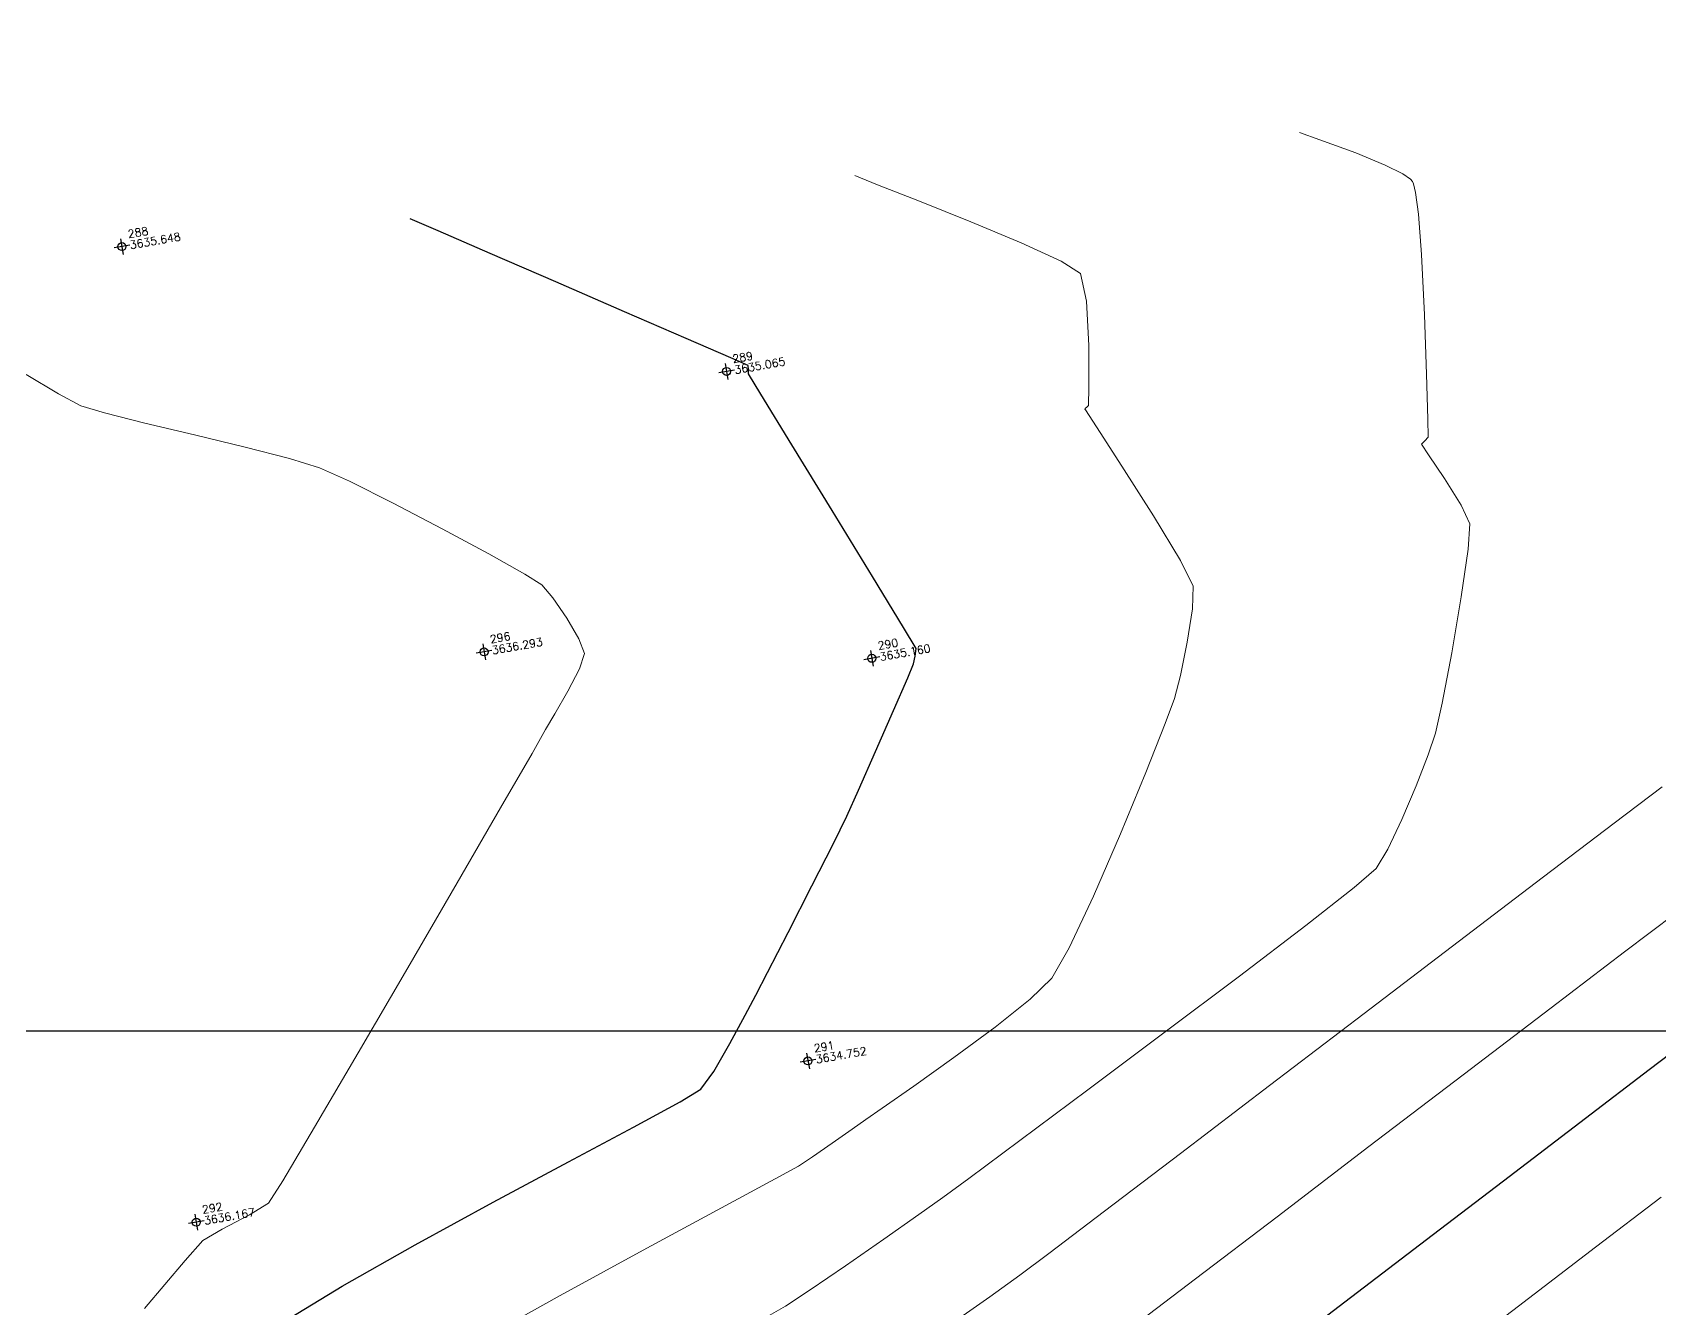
# Model space of a CAD drawing. Header units: millimetres. Extents: x 736950 to 740938, y 8500595 to 8502163.
# Drawn here: x 737828.7 to 737849.03, y 8501296.53 to 8501312.47 of the extents above; entities that cross this region are included whole.
import ezdxf

# ---------------------------------------------------------------- set-up
doc = ezdxf.new("R2010")
doc.units = ezdxf.units.MM
for name, color, linetype, lineweight in [('CONT-MJR', 80, 'Continuous', 30), ('CONT-MNR', 96, 'Continuous', 15), ('pista', 251, 'Continuous', 5)]:
    doc.layers.add(name, color=color, linetype=linetype, lineweight=lineweight)
doc.layers.add('Cuadricula Coordenadas', color=5, linetype='Continuous')
doc.styles.add('5mm', font='arial.ttf', dxfattribs={"height": 3})

msp = doc.modelspace()

# ---------------------------------------------------------------- hatches: boundary and pattern name
at = {"layer": 'pista'}
h = msp.add_hatch(dxfattribs=at)
h.set_pattern_fill('HONEY', color=256, scale=3, angle=9.94991650582834, style=0)
h.set_pattern_definition([(9.94991650582834, (1479841.21072825, -18.49207214638591), (0.4979252195647159, 0.4170677100899267), [0.375, -0.75]), (129.9499165058283, (1479841.21072825, -18.49207214638591), (-0.6101538418184378, 0.222682034283025), [0.3749999999999999, -0.7499999999999998]), (69.94991650582834, (1479841.21072825, -18.49207214638591), (-0.112228622253722, 0.6397497443729518), [-0.75, 0.375])])
h.paths.add_polyline_path([(737744.7999806425, 8501250.923935566), (737743.4751223363, 8501250.754223157), (737756.465848178, 8501242.026572531), (737763.5739612179, 8501242.006896213), (737770.002546867, 8501243.455222024), (737769.8468594846, 8501244.342704736), (737763.4750639071, 8501242.907173423), (737756.7405500773, 8501242.925815564)])
h.paths.add_polyline_path([(737794.2809870465, 8501256.017245878), (737809.7820272583, 8501263.709828075), (737823.391616501, 8501273.483615467), (737837.0791595323, 8501280.557800073), (737851.5530432165, 8501285.77819753), (737870.8510758049, 8501293.050216693, -0.9976846880626209), (737871.0089264096, 8501292.63424804), (737865.2748787645, 8501289.581801567, 0.7845063948290762), (737866.1540430214, 8501286.121818589), (737883.2588851704, 8501291.348365877), (737897.4188924351, 8501296.516943583), (737903.2981396064, 8501301.44146652, -0.5512150924587264), (737904.1219025984, 8501301.177325813), (737906.855912117, 8501297.98174819, 0.5618964424650519), (737910.2738656431, 8501298.536066804), (737914.22079628, 8501308.558674501), (737925.6412323939, 8501300.72656757, 0.340189525830376), (737928.7023693406, 8501300.894137181), (737936.9171069289, 8501306.117412793, -0.358727273887905), (737938.1716059428, 8501305.962964654), (737943.1732157968, 8501301.051021611, 0.3417074120720416), (737946.0555081918, 8501300.709858142), (737955.8779356404, 8501307.072689936), (737971.8320576148, 8501314.464803053), (737988.5677626224, 8501323.411181662), (738023.1375471824, 8501336.282937778), (738044.4246208373, 8501357.728329657), (738061.4456776979, 8501362.208386911), (738078.9085143938, 8501363.070318012), (738112.0997810266, 8501372.051506756), (738118.6561313582, 8501373.365123207), (738128.3493353954, 8501376.976906104), (738155.2251721952, 8501366.826195797), (738176.6167526407, 8501363.543890122), (738193.8053773039, 8501353.328603027), (738204.7313956148, 8501340.877429372), (738207.705198212, 8501335.751671141), (738214.35685511, 8501331.742925933), (738229.9282901662, 8501313.374534177), (738233.5603594936, 8501308.186787868), (738234.53883727, 8501308.358438132), (738230.6417003467, 8501313.924784988), (738214.9478837823, 8501332.43754055), (738208.3676942562, 8501336.403214611), (738205.4657963786, 8501341.405035153), (738194.387784551, 8501354.029418997), (738176.9261677533, 8501364.406946706), (738155.4549153853, 8501367.70147717), (738128.3514754312, 8501377.93815071), (738118.4090486554, 8501374.233504975), (738111.8936108743, 8501372.928085677), (738078.7671659255, 8501363.964436961), (738061.3074614278, 8501363.102660457), (738043.958527311, 8501358.536303693), (738022.6381405202, 8501337.057350922), (737988.196920163, 8501324.233464561), (737971.4304040315, 8501315.270615296), (737955.4419368334, 8501307.862588815), (737945.5806043665, 8501301.47455489, -0.3391433520832071), (737943.8038299843, 8501301.693147572), (737938.8116631231, 8501306.59581691, 0.3560082385246841), (737936.4342009705, 8501306.876887502), (737928.158540546, 8501301.61487459, -0.3502196171718997), (737926.1502499409, 8501301.468794718), (737914.5128481541, 8501309.44969617, 0.4302069892023044), (737913.4330382891, 8501309.014522241), (737909.4507249827, 8501298.90206584, -0.5704007069138802), (737907.5397775185, 8501298.566836312), (737904.9064502402, 8501301.644734057, 0.4931454261128044), (737902.7202336333, 8501302.131411942), (737896.9620044216, 8501297.308254998), (737882.9728831241, 8501292.20205278), (737866.0373022418, 8501287.027224885, -0.7384715771871906), (737865.6977918843, 8501288.787355538), (737871.5108758068, 8501291.881875956, 0.9119586051647783), (737870.5337161538, 8501293.892406015), (737851.2416702455, 8501286.62264278), (737836.7183275839, 8501281.384406622), (737822.9200107896, 8501274.252970394), (737809.3164408724, 8501264.483505804), (737793.8201376351, 8501256.79327439), (737778.9884914039, 8501246.402265295), (737769.846859484, 8501244.34270474), (737770.0025468671, 8501243.455222024), (737779.3594973255, 8501245.563292695)])
h.paths.add_polyline_path([(738260.5182952256, 8501271.251537092), (738234.538837269, 8501308.358438132), (738233.56035949, 8501308.186787868), (738259.6897886079, 8501270.86568047), (738269.3749442189, 8501234.589470252), (738274.5057655985, 8501215.583008338), (738279.7983711922, 8501189.602392923), (738280.7089290785, 8501189.641305126), (738275.382018582, 8501215.790318219), (738270.2441657205, 8501234.822827347)])

# ---------------------------------------------------------------- linework, layer by layer
at = {"linetype": 'Continuous', "extrusion": (-0.172787269436437, 0.9849591664230046, 0)}
for points, elevation in [([(-2195650.447162654, 0), (-2195650.247162654, 0)], 8245955.414062786), ([(-2195657.619162655, 0), (-2195657.419162654, 0)], 8245952.572062784), ([(-2195654.029162655, 0), (-2195653.829162655, 0)], 8245949.645062787), ([(-2195658.787162654, 0), (-2195658.587162655, 0)], 8245948.728062788), ([(-2195657.132162654, 0), (-2195656.932162655, 0)], 8245943.911062786), ([(-2195649.255162655, 0), (-2195649.055162654, 0)], 8245943.247062788)]:
    msp.add_lwpolyline(points, dxfattribs=dict(at, elevation=elevation))
at = {"linetype": 'Continuous', "extrusion": (0.9849591664230046, 0.172787269436437, 0)}
for points, elevation in [([(8245955.514062787, 0), (8245955.314062787, 0)], 2195650.347162655), ([(8245952.672062787, 0), (8245952.472062788, 0)], 2195657.519162655), ([(8245949.745062787, 0), (8245949.545062789, 0)], 2195653.929162655), ([(8245948.828062788, 0), (8245948.628062788, 0)], 2195658.687162655), ([(8245944.011062786, 0), (8245943.811062787, 0)], 2195657.032162655), ([(8245943.347062787, 0), (8245943.147062788, 0)], 2195649.155162655)]:
    msp.add_lwpolyline(points, dxfattribs=dict(at, elevation=elevation))
at = {"linetype": 'Continuous'}
for centre in [(737829.8158071957, 8501309.799119944), (737837.3709957572, 8501308.23909629), (737834.3407406872, 8501304.735814514), (737839.1856223269, 8501304.654728787), (737838.3878311837, 8501299.62421755), (737830.7440385766, 8501297.609159343)]:
    msp.add_circle(centre, 0.05, dxfattribs=at)
at = {"layer": 'CONT-MJR'}
for points, elevation in [([(737833.7679603429, 8501309.995389495), (737833.4159445163, 8501310.148079013)], 3635), ([(737835.2354383838, 8501309.358982204), (737834.4171176412, 8501309.713884644)], 3635), ([(737836.0949445448, 8501308.986099899), (737835.2354383838, 8501309.358982204)], 3635), ([(737836.8676580966, 8501308.650655465), (737836.0949445448, 8501308.986099899)], 3635), ([(737837.6407952667, 8501308.31375114), (737837.4256010127, 8501308.408066634)], 3635), ([(737837.6429461348, 8501308.262590358), (737837.6407952667, 8501308.31375114)], 3635), ([(737837.6442506541, 8501308.210457046), (737837.6429461348, 8501308.262590358)], 3635), ([(737837.7997259841, 8501307.95576813), (737837.6442506541, 8501308.210457046)], 3635), ([(737838.1872734948, 8501307.32272078), (737837.7997259841, 8501307.95576813)], 3635), ([(737839.7392176207, 8501304.779190496), (737839.5828652484, 8501305.039549857)], 3635), ([(737839.7268676405, 8501304.682637341), (737839.7392176207, 8501304.779190496)], 3635), ([(737839.633535376, 8501304.41215254), (737839.7074156214, 8501304.585604316)], 3635), ([(737839.7074156214, 8501304.585604316), (737839.7268676405, 8501304.682637341)], 3635), ([(737838.8727630744, 8501302.681979407), (737839.0195917144, 8501303.006175922)], 3635), ([(737838.7051448439, 8501302.34180913), (737838.8727630744, 8501302.681979407)], 3635), ([(737838.4380461944, 8501301.812239826), (737838.7051448439, 8501302.34180913)], 3635), ([(737838.1411318369, 8501301.22924269), (737838.4380461944, 8501301.812239826)], 3635), ([(737837.6034112179, 8501300.196697395), (737837.7365148414, 8501300.44684967)], 3635), ([(737837.2095138124, 8501299.49426403), (737837.4111739327, 8501299.840991285)], 3635), ([(737837.0481416836, 8501299.271048322), (737837.2095138124, 8501299.49426403)], 3635), ([(737836.7905030313, 8501299.114416849), (737837.0481416836, 8501299.271048322)], 3635), ([(737836.207274405, 8501298.79736882), (737836.7905030313, 8501299.114416849)], 3635), ([(737835.3960000166, 8501298.36425024), (737836.207274405, 8501298.79736882)], 3635), ([(737846.1175165576, 8501297.393205684), (737847.1482683024, 8501298.180623136)], 3630), ([(737833.4794907938, 8501297.327185495), (737834.4542240755, 8501297.859407129)], 3635), ([(737832.5693443811, 8501296.81193135), (737833.4794907938, 8501297.327185495)], 3635)]:
    msp.add_lwpolyline(points, dxfattribs=dict(at, elevation=elevation))
at = {"layer": 'CONT-MJR', "extrusion": (-0.3978493868551102, -0.917450742753535, 0), "elevation": -8093079.881832167}
msp.add_lwpolyline([(-2705314.123120699, 3635), (-2705314.830687075, 3635)], dxfattribs=at)
at = {"layer": 'CONT-MJR', "extrusion": (-0.3987329594693935, -0.9170670788076404, 0), "elevation": -8090470.168145672}
msp.add_lwpolyline([(-2713105.448379579, 3635.000000000006), (-2713106.05677882, 3635.000000000006)], dxfattribs=at)
at = {"layer": 'CONT-MJR', "extrusion": (0.8528881770339355, 0.5220936290319297, 0), "elevation": 5067771.85812473}
msp.add_lwpolyline([(6865442.923334099, 3635.000000000006), (6865443.888048617, 3635.000000000006)], dxfattribs=at)
at = {"layer": 'CONT-MJR', "extrusion": (0.8531273000129573, 0.5217027985094593, 0), "elevation": 5064625.722249494}
msp.add_lwpolyline([(6867763.185177563, 3635), (6867764.150951015, 3635)], dxfattribs=at)
at = {"layer": 'CONT-MJR', "extrusion": (0.8537993350702722, 0.52060224301626, 0), "elevation": 5055765.417393964}
msp.add_lwpolyline([(6874287.648171389, 3635), (6874288.393603707, 3635)], dxfattribs=at)
at = {"layer": 'CONT-MJR', "extrusion": (0.9177578921651806, -0.3971403421569321, 0), "elevation": -2699052.796193142}
msp.add_lwpolyline([(8095164.656831305, 3635.000000000013), (8095165.102470856, 3635.000000000013)], dxfattribs=at)
at = {"layer": 'CONT-MJR', "extrusion": (0.9166603963283751, -0.3996670086498336, 0), "elevation": -2721342.5318957}
msp.add_lwpolyline([(8087698.226080435, 3635), (8087698.785312425, 3635)], dxfattribs=at)
at = {"layer": 'CONT-MJR', "extrusion": (0.9150804950610506, -0.403271233239891, 0), "elevation": -2753148.85212321}
msp.add_lwpolyline([(8076925.814918724, 3635), (8076926.344229081, 3635)], dxfattribs=at)
at = {"layer": 'CONT-MJR', "extrusion": (0.8895124270867957, -0.456910978263992, 0), "elevation": -3228021.66545477}
msp.add_lwpolyline([(7899138.87406882, 3635.000000000013), (7899139.436684666, 3635.000000000013)], dxfattribs=at)
at = {"layer": 'CONT-MJR', "extrusion": (0.886000449835177, -0.4636843785290421, 0), "elevation": -3288195.647928639}
msp.add_lwpolyline([(7874279.852403962, 3635), (7874280.17061964, 3635)], dxfattribs=at)
at = {"layer": 'CONT-MJR', "extrusion": (0.8797440537717658, -0.4754475784492129, 0), "elevation": -3392814.347939366}
msp.add_lwpolyline([(7829770.994874826, 3635), (7829771.399203912, 3635)], dxfattribs=at)
at = {"layer": 'CONT-MJR', "extrusion": (0.6032167308103739, -0.7975773164217028, 0), "elevation": -6335360.853425039}
msp.add_lwpolyline([(5716617.647273581, 3630), (5716618.335907874, 3630)], dxfattribs=at)
at = {"layer": 'CONT-MJR', "extrusion": (0.605985876913907, -0.7954754031275154, 0), "elevation": -6315448.64754803}
msp.add_lwpolyline([(5738607.093362023, 3630), (5738608.093293517, 3630)], dxfattribs=at)
at = {"layer": 'CONT-MJR', "extrusion": (0.6068991171402958, -0.7947788759235676, 0), "elevation": -6308853.429018212}
msp.add_lwpolyline([(5745855.687470675, 3630), (5745856.890226761, 3630)], dxfattribs=at)
at = {"layer": 'CONT-MJR', "extrusion": (0.4724542942176049, -0.8813551723768034, 0), "elevation": -7144069.783984454}
msp.add_lwpolyline([(4666768.892688035, 3635), (4666769.961242429, 3635)], dxfattribs=at)
at = {"layer": 'CONT-MJR', "extrusion": (0.6066716384865841, -0.794952528806597, 0), "elevation": -6310497.547801054}
msp.add_lwpolyline([(5744047.372817092, 3630), (5744048.655787735, 3630)], dxfattribs=at)
at = {"layer": 'CONT-MJR', "extrusion": (0.5188014867636468, -0.8548947404984018, 0), "elevation": -6884925.297977436}
msp.add_lwpolyline([(5041253.733370516, 3635.000000000003), (5041254.608349968, 3635.000000000003)], dxfattribs=at)
at = {"layer": 'CONT-MJR', "extrusion": (0.6056087097448618, -0.7957625843687071, 0), "elevation": -6318168.347170264}
msp.add_lwpolyline([(5735607.63546717, 3630.000000000003), (5735608.795828544, 3630.000000000003)], dxfattribs=at)
at = {"layer": 'CONT-MNR'}
for points, elevation in [([(737844.7827078644, 8501311.133013882), (737844.5274796287, 8501311.225113187)], 3633), ([(737845.2317632516, 8501310.969235927), (737844.7827078644, 8501311.133013882)], 3633), ([(737845.914816987, 8501310.64078084), (737845.8200094774, 8501310.707196215)], 3633), ([(737845.9423199124, 8501310.610823803), (737845.914816987, 8501310.64078084)], 3633), ([(737839.7822199919, 8501310.366327502), (737839.2575806789, 8501310.572364597)], 3634), ([(737845.9554866125, 8501310.582566433), (737845.9423199124, 8501310.610823803)], 3633), ([(737846.0143395716, 8501310.20595619), (737845.9804214988, 8501310.475125857)], 3633), ([(737841.7915575895, 8501309.46228747), (737841.5502988102, 8501309.616464801)], 3634), ([(737846.0912092297, 8501308.94512095), (737846.0530934049, 8501309.699503055)], 3633), ([(737841.8970120555, 8501308.044778481), (737841.8959414155, 8501308.562840931)], 3634), ([(737841.8923101949, 8501307.815453073), (737841.8970120555, 8501308.044778481)], 3634), ([(737829.3041322208, 8501307.810255278), (737829.021981884, 8501307.958679799)], 3636), ([(737829.5986403559, 8501307.720573116), (737829.3041322208, 8501307.810255278)], 3636), ([(737841.8527695908, 8501307.775066951), (737841.8765334194, 8501307.799091702)], 3634), ([(737830.1037690293, 8501307.594291557), (737829.5986403559, 8501307.720573116)], 3636), ([(737841.8481727923, 8501307.76985324), (737841.8527695908, 8501307.775066951)], 3634), ([(737841.8542550893, 8501307.760399459), (737841.8481727923, 8501307.76985324)], 3634), ([(737841.9000916295, 8501307.690273939), (737841.8542550893, 8501307.760399459)], 3634), ([(737842.3105909422, 8501307.057165695), (737842.0382428742, 8501307.478486432)], 3634), ([(737846.0520949307, 8501307.329249432), (737846.0941888477, 8501307.373238713)], 3633), ([(737846.1414291746, 8501307.19798538), (737846.0520949307, 8501307.329249432)], 3633), ([(737832.2852283343, 8501307.035889614), (737831.9102478934, 8501307.152209627)], 3636), ([(737842.7039893181, 8501306.43589648), (737842.3105909422, 8501307.057165695)], 3634), ([(737833.2027374934, 8501306.595228544), (737832.6582144465, 8501306.867461083)], 3636), ([(737843.0412535615, 8501305.87629539), (737842.7039893181, 8501306.43589648)], 3634), ([(737843.1991884242, 8501305.557076227), (737843.0412535615, 8501305.87629539)], 3634), ([(737835.1988787608, 8501305.410032097), (737835.0637575481, 8501305.571695235)], 3636), ([(737835.5936535487, 8501304.7148453), (737835.5258564221, 8501304.897907138)], 3636), ([(737843.0410593932, 8501304.44156544), (737843.1276058668, 8501304.858278997)], 3634), ([(737835.5336348093, 8501304.523888918), (737835.5936535487, 8501304.7148453)], 3636), ([(737846.3135707997, 8501304.094975617), (737846.4316147661, 8501304.721539067)], 3633), ([(737842.6084199336, 8501303.227624875), (737842.851877186, 8501303.838439837)], 3634), ([(737845.9852585861, 8501303.062699119), (737846.1360010098, 8501303.449558375)], 3633), ([(737845.8072159401, 8501302.642567925), (737845.9852585861, 8501303.062699119)], 3633), ([(737848.4600093674, 8501302.593708074), (737849.0627972975, 8501303.047413852)], 3632), ([(737834.0045774833, 8501301.84868023), (737834.5468314181, 8501302.785257148)], 3636), ([(737841.9549271759, 8501301.684714563), (737842.2916404874, 8501302.462570203)], 3634), ([(737846.5724830169, 8501299.450637037), (737847.6720403963, 8501300.289011545)], 3631), ([(737840.212226019, 8501299.666772934), (737840.7275896464, 8501300.047731698)], 3634), ([(737841.8857599397, 8501299.263273586), (737842.8357309254, 8501299.973936561)], 3633), ([(737845.3969251388, 8501298.553572442), (737846.5724830169, 8501299.450637037)], 3631), ([(737839.3131569696, 8501299.032846313), (737839.7104336052, 8501299.309725482)], 3634), ([(737841.0367913569, 8501298.631409869), (737841.8857599397, 8501299.263273586)], 3633), ([(737843.0428472096, 8501298.468424277), (737844.1535985518, 8501299.315289212)], 3632), ([(737838.938898365, 8501298.769635722), (737839.1113406778, 8501298.892392393)], 3634), ([(737840.3967234221, 8501298.157130513), (737841.0367913569, 8501298.631409869)], 3633), ([(737844.2485164196, 8501297.677540952), (737845.3969251388, 8501298.553572442)], 3631), ([(737837.9792333338, 8501298.150604805), (737838.2673796157, 8501298.308249246)], 3634), ([(737838.2673796157, 8501298.308249246), (737838.4435136877, 8501298.425418898)], 3634), ([(737831.6461681095, 8501297.846978918), (737831.8242719547, 8501298.127022618)], 3636), ([(737840.0734543799, 8501297.919220626), (737840.3967234221, 8501298.157130513)], 3633), ([(737831.4107231355, 8501297.69929198), (737831.6461681095, 8501297.846978918)], 3636), ([(737841.0355680814, 8501296.946048865), (737841.3958987475, 8501297.21607636)], 3632), ([(737838.4165641521, 8501296.762721969), (737838.8554290875, 8501297.06323171)], 3633), ([(737840.6584712616, 8501296.676427092), (737841.0355680814, 8501296.946048865)], 3632), ([(737838.1072046568, 8501296.55829137), (737838.4165641521, 8501296.762721969)], 3633), ([(737837.7854415429, 8501296.377015198), (737838.1072046568, 8501296.55829137)], 3633), ([(737846.2514363278, 8501295.785631666), (737847.2639572932, 8501296.559419122)], 3629)]:
    msp.add_lwpolyline(points, dxfattribs=dict(at, elevation=elevation))
at = {"layer": 'CONT-MNR', "extrusion": (0.3796790149570384, 0.9251182873564079, 0), "elevation": 8144862.594930415}
msp.add_lwpolyline([(2545174.85798154, 3633.000000000013), (2545175.257500054, 3633.000000000013)], dxfattribs=at)
at = {"layer": 'CONT-MNR', "extrusion": (0.3710659863954228, 0.9286065010220379, 0), "elevation": 8168159.316620594}
msp.add_lwpolyline([(2469384.861889616, 3634.00000000001), (2469385.169736486, 3634.00000000001)], dxfattribs=at)
at = {"layer": 'CONT-MNR', "extrusion": (0.4505707912975462, 0.8927407025724229, 0), "elevation": 7921917.868506073}
msp.add_lwpolyline([(3171737.296662315, 3633.000000000013), (3171737.541575919, 3633.000000000013)], dxfattribs=at)
at = {"layer": 'CONT-MNR', "extrusion": (0.9741105311987526, 0.2260722738587913, 0), "elevation": 2640654.129822516}
msp.add_lwpolyline([(8114409.544258918, 3633.000000000013), (8114409.654555001, 3633.000000000013)], dxfattribs=at)
at = {"layer": 'CONT-MNR', "extrusion": (-0.3715270774182367, -0.9284221188366117, 0), "elevation": -8166932.041084536}
msp.add_lwpolyline([(-2473439.531784731, 3634), (-2473440.220656388, 3634)], dxfattribs=at)
at = {"layer": 'CONT-MNR', "extrusion": (-0.3860560403063126, -0.9224753296121317, 0), "elevation": -8127096.597831511}
msp.add_lwpolyline([(-2601341.848707563, 3634.000000000013), (-2601342.532348303, 3634.000000000013)], dxfattribs=at)
at = {"layer": 'CONT-MNR', "extrusion": (0.9970851332273519, 0.07629703203266781, 0), "elevation": 1384320.028612528}
msp.add_lwpolyline([(8420234.05038794, 3633), (8420234.558321634, 3633)], dxfattribs=at)
at = {"layer": 'CONT-MNR', "extrusion": (-0.4193841261164676, -0.9078088756789763, 0), "elevation": -8027003.358506273}
msp.add_lwpolyline([(-2895495.196140619, 3634.000000000013), (-2895495.7445748, 3634.000000000013)], dxfattribs=at)
at = {"layer": 'CONT-MNR', "extrusion": (0.976183984212951, 0.216944299224776, 0), "elevation": 2564579.963590425}
msp.add_lwpolyline([(8138771.219768214, 3634.000000000013), (8138771.571514835, 3634.000000000013)], dxfattribs=at)
at = {"layer": 'CONT-MNR', "extrusion": (0.9987279865310885, 0.05042230577391278, 0), "elevation": 1165558.930945801}
msp.add_lwpolyline([(8453291.094155671, 3634), (8453291.650941035, 3634)], dxfattribs=at)
at = {"layer": 'CONT-MNR', "extrusion": (0.999346255896784, 0.03615329618554089, 0), "elevation": 1044714.068935767}
msp.add_lwpolyline([(8469074.95674895, 3633), (8469075.69625363, 3633)], dxfattribs=at)
at = {"layer": 'CONT-MNR', "extrusion": (-0.5126518684300512, -0.8585965652127765, 0), "elevation": -7677443.239839449}
msp.add_lwpolyline([(-3724713.945128517, 3636.000000000003), (-3724714.416598295, 3636.000000000003)], dxfattribs=at)
at = {"layer": 'CONT-MNR', "extrusion": (0.9996231106897688, 0.02745244205731406, 0), "elevation": 970949.7025696333}
msp.add_lwpolyline([(8477847.913122758, 3633), (8477848.476113766, 3633)], dxfattribs=at)
at = {"layer": 'CONT-MNR', "extrusion": (-0.7198500169993891, 0.6941296370462648, 0), "elevation": 5369874.209636663}
msp.add_lwpolyline([(-6631824.477648883, 3634), (-6631824.500377744, 3634)], dxfattribs=at)
at = {"layer": 'CONT-MNR', "extrusion": (-0.2316003288476184, -0.9728110236205565, 0), "elevation": -8441047.437582567}
msp.add_lwpolyline([(-1251135.740194903, 3636.000000000006), (-1251136.37596707, 3636.000000000006)], dxfattribs=at)
at = {"layer": 'CONT-MNR', "extrusion": (0.8375581951463955, 0.5463481213870077, 0), "elevation": 5262659.016058221}
msp.add_lwpolyline([(6717221.136591298, 3634), (6717221.389454332, 3634)], dxfattribs=at)
at = {"layer": 'CONT-MNR', "extrusion": (0.9998205386850794, 0.01894440348698509, 0), "elevation": 898765.9207249915}
msp.add_lwpolyline([(8485803.706914842, 3633.000000000003), (8485803.932610232, 3633.000000000003)], dxfattribs=at)
at = {"layer": 'CONT-MNR', "extrusion": (0.2337688221879777, 0.9722922080181686, 0), "elevation": 8438236.807645857}
msp.add_lwpolyline([(1269952.914204269, 3636), (1269953.566868796, 3636)], dxfattribs=at)
at = {"layer": 'CONT-MNR', "extrusion": (0.7146283869251561, -0.6995043020602156, 0), "elevation": -5419415.316627507}
msp.add_lwpolyline([(6591402.092035944, 3633), (6591402.15420433, 3633)], dxfattribs=at)
at = {"layer": 'CONT-MNR', "extrusion": (-0.248972606832313, -0.9685105270708845, 0), "elevation": -8417305.404876504}
msp.add_lwpolyline([(-1401994.630883911, 3636.000000000003), (-1401995.20228922, 3636.000000000003)], dxfattribs=at)
at = {"layer": 'CONT-MNR', "extrusion": (0.8293407809155556, 0.5587431154925995, 0), "elevation": 5361972.764690414}
msp.add_lwpolyline([(6638213.940604767, 3633), (6638214.298563899, 3633)], dxfattribs=at)
at = {"layer": 'CONT-MNR', "extrusion": (-0.4115526058452675, -0.9113860063781811, 0), "elevation": -8051629.068096663}
msp.add_lwpolyline([(-2826284.634648417, 3636.00000000001), (-2826285.043899941, 3636.00000000001)], dxfattribs=at)
at = {"layer": 'CONT-MNR', "extrusion": (0.8480060744512188, 0.5299865070865805, 0), "elevation": 5131276.129742781}
msp.add_lwpolyline([(6818110.89688586, 3633), (6818111.28765534, 3633)], dxfattribs=at)
at = {"layer": 'CONT-MNR', "extrusion": (0.4628930147006554, 0.8864141565551281, 0), "elevation": 7877216.350787465}
msp.add_lwpolyline([(3281168.949504496, 3636.00000000001), (3281169.642676985, 3636.00000000001)], dxfattribs=at)
at = {"layer": 'CONT-MNR', "extrusion": (0.9046162137378086, 0.4262270590221501, 0), "elevation": 4290954.848124923}
msp.add_lwpolyline([(7375929.337015781, 3633.00000000001), (7375929.596549511, 3633.00000000001)], dxfattribs=at)
at = {"layer": 'CONT-MNR', "extrusion": (-0.4747401056716121, -0.8801260319220803, 0), "elevation": -7832500.26174407}
msp.add_lwpolyline([(-3386523.627210574, 3636), (-3386524.289309722, 3636)], dxfattribs=at)
at = {"layer": 'CONT-MNR', "extrusion": (0.997675865162639, -0.06813859458471377, 0), "elevation": 156864.7382356127}
msp.add_lwpolyline([(8531823.671465065, 3633.000000000003), (8531823.987119935, 3633.000000000003)], dxfattribs=at)
at = {"layer": 'CONT-MNR', "extrusion": (-0.4900036366301125, -0.871720388708022, 0), "elevation": -7772303.275195654}
msp.add_lwpolyline([(-3522485.031102088, 3636.000000000009), (-3522485.546635981, 3636.000000000009)], dxfattribs=at)
at = {"layer": 'CONT-MNR', "extrusion": (0.9895752770084512, -0.1440165654834438, 0), "elevation": -494174.1042867973}
msp.add_lwpolyline([(8518943.794720557, 3633.000000000006), (8518944.398323411, 3633.000000000006)], dxfattribs=at)
at = {"layer": 'CONT-MNR', "extrusion": (-0.5348038562836581, -0.8449762335735416, 0), "elevation": -7577998.199827646}
msp.add_lwpolyline([(-3923077.910016017, 3636.000000000006), (-3923078.16381019, 3636.000000000006)], dxfattribs=at)
at = {"layer": 'CONT-MNR', "extrusion": (0.9997052773789306, -0.02427670448630795, 0), "elevation": 531242.0573498739}
msp.add_lwpolyline([(8516712.147680242, 3634), (8516712.431323865, 3634)], dxfattribs=at)
at = {"layer": 'CONT-MNR', "extrusion": (0.8223376232231009, 0.5689998536307206, 0), "elevation": 5443991.177754623}
msp.add_lwpolyline([(6571114.857967206, 3636), (6571115.165013879, 3636)], dxfattribs=at)
at = {"layer": 'CONT-MNR', "extrusion": (0.9858779373966327, -0.1674654966091857, 0), "elevation": -696248.6989027236}
msp.add_lwpolyline([(8504812.583142867, 3633), (8504813.294378173, 3633)], dxfattribs=at)
at = {"layer": 'CONT-MNR', "extrusion": (0.8625937592804557, 0.5058972291388947, 0), "elevation": 4937238.911895298}
msp.add_lwpolyline([(6959903.602584067, 3636), (6959903.903570394, 3636)], dxfattribs=at)
at = {"layer": 'CONT-MNR', "extrusion": (0.9880787910984042, -0.1539490259193481, 0), "elevation": -579720.4564304035}
msp.add_lwpolyline([(8513549.257903514, 3634.000000000013), (8513549.678150568, 3634.000000000013)], dxfattribs=at)
at = {"layer": 'CONT-MNR', "extrusion": (0.8881541788221772, -0.4595455958234222, 0), "elevation": -3251425.340225641}
msp.add_lwpolyline([(7889537.892289667, 3636.000000000003), (7889538.208255722, 3636.000000000003)], dxfattribs=at)
at = {"layer": 'CONT-MNR', "extrusion": (0.9697942940557505, -0.2439242243339282, 0), "elevation": -1358118.120607285}
msp.add_lwpolyline([(8424494.03397263, 3634), (8424494.330931569, 3634)], dxfattribs=at)
at = {"layer": 'CONT-MNR', "extrusion": (0.8656218769706688, -0.5006982785168894, 0), "elevation": -3617901.945918169}
msp.add_lwpolyline([(7728347.518135943, 3636.000000000013), (7728347.844569217, 3636.000000000013)], dxfattribs=at)
at = {"layer": 'CONT-MNR', "extrusion": (0.9377201682433611, -0.3473915457659303, 0), "elevation": -2261390.958262015}
msp.add_lwpolyline([(8228164.434515692, 3634.000000000003), (8228164.770582385, 3634.000000000003)], dxfattribs=at)
at = {"layer": 'CONT-MNR', "extrusion": (0.8638520664987648, -0.5037455778523657, 0), "elevation": -3645113.792335998}
msp.add_lwpolyline([(7715549.998358604, 3636.000000000013), (7715550.226152267, 3636.000000000013)], dxfattribs=at)
at = {"layer": 'CONT-MNR', "extrusion": (0.9757676079269463, -0.2188094497971357, 0), "elevation": -1140199.139169058}
msp.add_lwpolyline([(8456744.524220195, 3633.000000000003), (8456744.906921184, 3633.000000000003)], dxfattribs=at)
at = {"layer": 'CONT-MNR', "extrusion": (0.8678455104456317, -0.4968341473765275, 0), "elevation": -3583411.119262951}
msp.add_lwpolyline([(7744399.639776992, 3636.000000000013), (7744399.982348034, 3636.000000000013)], dxfattribs=at)
at = {"layer": 'CONT-MNR', "extrusion": (0.945328481265717, -0.3261197057950544, 0), "elevation": -2074935.612690848}
msp.add_lwpolyline([(8277150.443544697, 3633.000000000006), (8277150.731264806, 3633.000000000006)], dxfattribs=at)
at = {"layer": 'CONT-MNR', "extrusion": (0.8661220635513813, -0.4998325429876459, 0), "elevation": -3610173.009601912}
msp.add_lwpolyline([(7731959.62908892, 3636.000000000006), (7731960.415766312, 3636.000000000006)], dxfattribs=at)
at = {"layer": 'CONT-MNR', "extrusion": (0.9239292992101142, -0.3825632628221211, 0), "elevation": -2570571.89687561}
msp.add_lwpolyline([(8136873.781153847, 3634), (8136874.609198446, 3634)], dxfattribs=at)
at = {"layer": 'CONT-MNR', "extrusion": (0.9041012857144919, -0.4273182247101133, 0), "elevation": -2965674.209982545}
msp.add_lwpolyline([(8001333.198599446, 3633.000000000013), (8001333.609842991, 3633.000000000013)], dxfattribs=at)
at = {"layer": 'CONT-MNR', "extrusion": (0.6043976602057118, -0.7966827902859839, 0), "elevation": -6326887.588604774}
msp.add_lwpolyline([(5725997.461376115, 3632), (5725998.566266393, 3632)], dxfattribs=at)
at = {"layer": 'CONT-MNR', "extrusion": (0.8595551399973309, -0.5110430131644194, 0), "elevation": -3710312.123205072}
msp.add_lwpolyline([(7684408.636863342, 3633), (7684408.918268374, 3633)], dxfattribs=at)
at = {"layer": 'CONT-MNR', "extrusion": (-0.6544235947011627, 0.7561281364282171, 0), "elevation": 5945210.163932025}
msp.add_lwpolyline([(-6121358.003253655, 3633.000000000013), (-6121358.366946178, 3633.000000000013)], dxfattribs=at)
at = {"layer": 'CONT-MNR', "extrusion": (0.605613683730333, -0.7957587989325511, 0), "elevation": -6318135.219117728}
msp.add_lwpolyline([(5735652.135380822, 3632.000000000003), (5735653.47972408, 3632.000000000003)], dxfattribs=at)
at = {"layer": 'CONT-MNR', "extrusion": (0.8647383990077113, -0.5022225615019502, 0), "elevation": -3631512.194693667}
msp.add_lwpolyline([(7721957.804631393, 3636.000000000003), (7721959.033851182, 3636.000000000003)], dxfattribs=at)
at = {"layer": 'CONT-MNR', "extrusion": (0.9060277180116444, -0.4232183528565511, 0), "elevation": -2929401.633465601}
msp.add_lwpolyline([(8014682.505809121, 3634), (8014683.222363222, 3634)], dxfattribs=at)
at = {"layer": 'CONT-MNR', "extrusion": (-0.6166396507883037, 0.7872455405244789, 0), "elevation": 6237627.309234917}
msp.add_lwpolyline([(-5823104.351594342, 3633.000000000013), (-5823105.12084446, 3633.000000000013)], dxfattribs=at)
at = {"layer": 'CONT-MNR', "extrusion": (0.6065501459266317, -0.7950452317172789, 0), "elevation": -6311379.320991077}
msp.add_lwpolyline([(5743084.348910628, 3633.000000000003), (5743085.390714323, 3633.000000000003)], dxfattribs=at)
at = {"layer": 'CONT-MNR', "extrusion": (0.602593523539184, -0.7980482725929748, 0), "elevation": -6339825.785881231}
msp.add_lwpolyline([(5711667.712250235, 3631.000000000013), (5711668.511835216, 3631.000000000013)], dxfattribs=at)
at = {"layer": 'CONT-MNR', "extrusion": (0.6061787142065597, -0.7953284644993426, 0), "elevation": -6314059.91075734}
msp.add_lwpolyline([(5740136.636029462, 3632), (5740138.108836878, 3632)], dxfattribs=at)
at = {"layer": 'CONT-MNR', "extrusion": (0.8684760744297246, -0.4957310845036202, 0), "elevation": -3573561.360826869}
msp.add_lwpolyline([(7748947.156467627, 3634), (7748947.593027001, 3634)], dxfattribs=at)
at = {"layer": 'CONT-MNR', "extrusion": (0.605330865133129, -0.7959739591953858, 0), "elevation": -6320171.679700722}
msp.add_lwpolyline([(5733406.991500971, 3631.000000000003), (5733408.147829282, 3631.000000000003)], dxfattribs=at)
at = {"layer": 'CONT-MNR', "extrusion": (0.8638311622768486, -0.503781423912622, 0), "elevation": -3645433.942480512}
msp.add_lwpolyline([(7715394.065373983, 3636.00000000001), (7715395.293031182, 3636.00000000001)], dxfattribs=at)
at = {"layer": 'CONT-MNR', "extrusion": (0.6018253041255721, -0.7986277626743029, 0), "elevation": -6345321.688997427}
msp.add_lwpolyline([(5705559.215382143, 3633), (5705560.396251612, 3633)], dxfattribs=at)
at = {"layer": 'CONT-MNR', "extrusion": (0.6940931038646717, -0.7198852430544095, 0), "elevation": -5607830.237324744}
msp.add_lwpolyline([(6431854.94580399, 3634.00000000001), (6431855.320408641, 3634.00000000001)], dxfattribs=at)
at = {"layer": 'CONT-MNR', "extrusion": (0.6227552256035036, -0.7824167233536932, 0), "elevation": -6192065.158823295}
msp.add_lwpolyline([(5871527.953585832, 3634.000000000013), (5871528.513377389, 3634.000000000013)], dxfattribs=at)
at = {"layer": 'CONT-MNR', "extrusion": (0.6063880315340041, -0.7951688847108617, 0), "elevation": -6312548.831252233}
msp.add_lwpolyline([(5741796.869986992, 3632), (5741798.360268034, 3632)], dxfattribs=at)
at = {"layer": 'CONT-MNR', "extrusion": (0.8623138757938098, -0.5063741498274353, 0), "elevation": -3668594.986274521}
msp.add_lwpolyline([(7704407.078808111, 3636), (7704408.156352987, 3636)], dxfattribs=at)
at = {"layer": 'CONT-MNR', "extrusion": (-0.5797580932654018, 0.8147886555992698, 0), "elevation": 6498993.691761744}
msp.add_lwpolyline([(-5529880.503796875, 3634.000000000003), (-5529881.119652791, 3634.000000000003)], dxfattribs=at)
at = {"layer": 'CONT-MNR', "extrusion": (-0.5712288606184172, 0.8207908313307266, 0), "elevation": 6556313.190386897}
msp.add_lwpolyline([(-5461798.857663558, 3634.000000000009), (-5461799.103543854, 3634.000000000009)], dxfattribs=at)
at = {"layer": 'CONT-MNR', "extrusion": (0.8589442116424535, -0.5120691762700855, 0), "elevation": -3719496.354506907}
msp.add_lwpolyline([(7679961.75213371, 3636.000000000004), (7679962.531036006, 3636.000000000004)], dxfattribs=at)
at = {"layer": 'CONT-MNR', "extrusion": (0.5736528969840181, -0.8190985006590134, 0), "elevation": -6540137.631056278}
msp.add_lwpolyline([(5481157.134262599, 3634.00000000001), (5481157.435907693, 3634.00000000001)], dxfattribs=at)
at = {"layer": 'CONT-MNR', "extrusion": (-0.5675770018448756, 0.8233203185739935, 0), "elevation": 6580511.596293089}
msp.add_lwpolyline([(-5432618.854457647, 3634.000000000003), (-5432619.156050632, 3634.000000000003)], dxfattribs=at)
at = {"layer": 'CONT-MNR', "extrusion": (0.6058378622186562, -0.7955881376078507, 0), "elevation": -6316518.96401068}
msp.add_lwpolyline([(5737426.470243107, 3632), (5737427.662498621, 3632)], dxfattribs=at)
at = {"layer": 'CONT-MNR', "extrusion": (0.4740794704751333, -0.8804820586894532, 0), "elevation": -7135446.658685986}
msp.add_lwpolyline([(4679943.267001281, 3634.000000000011), (4679944.02852459, 3634.000000000011)], dxfattribs=at)
at = {"layer": 'CONT-MNR', "extrusion": (0.5808982147425794, -0.8139762061073311, 0), "elevation": -6491244.245840181}
msp.add_lwpolyline([(5538972.676931682, 3633.000000000013), (5538973.047974424, 3633.000000000013)], dxfattribs=at)
at = {"layer": 'CONT-MNR', "extrusion": (0.607073417858964, -0.7946457483237644, 0), "elevation": -6307591.706576831}
msp.add_lwpolyline([(5747239.56503313, 3629.000000000007), (5747240.595360364, 3629.000000000007)], dxfattribs=at)
at = {"layer": 'CONT-MNR', "extrusion": (0.4583648735899858, -0.8887641096819991, 0), "elevation": -7217452.279546043}
msp.add_lwpolyline([(4552453.938895466, 3636.000000000013), (4552454.322133569, 3636.000000000013)], dxfattribs=at)
at = {"layer": 'CONT-MNR', "extrusion": (0.4756051186804432, -0.8796588947341814, 0), "elevation": -7127323.016606697}
msp.add_lwpolyline([(4692304.832339761, 3634), (4692305.895639364, 3634)], dxfattribs=at)
at = {"layer": 'CONT-MNR', "extrusion": (0.5752608602188138, -0.8179700133258617, 0), "elevation": -6529356.254349329}
msp.add_lwpolyline([(5493994.10562628, 3633), (5493994.63766922, 3633)], dxfattribs=at)
at = {"layer": 'CONT-MNR', "extrusion": (0.604538911336596, -0.7965756114016821, 0), "elevation": -6325872.193387753}
msp.add_lwpolyline([(5727111.42501116, 3632.000000000013), (5727112.301769257, 3632.000000000013)], dxfattribs=at)
at = {"layer": 'CONT-MNR', "extrusion": (0.6058317786872696, -0.795592770161104, 0), "elevation": -6316561.475766093}
msp.add_lwpolyline([(5737378.563071983, 3631), (5737379.842759204, 3631)], dxfattribs=at)
at = {"layer": 'CONT-MNR', "extrusion": (0.5099799504781621, -0.8601862880273619, 0), "elevation": -6936420.507668294}
msp.add_lwpolyline([(4970163.178396226, 3636.000000000013), (4970163.459493853, 3636.000000000013)], dxfattribs=at)
at = {"layer": 'CONT-MNR', "extrusion": (-0.7487409122680934, 0.6628627658089896, 0), "elevation": 5082749.366959022}
msp.add_lwpolyline([(-6854349.405080183, 3636.000000000013), (-6854349.739527782, 3636.000000000013)], dxfattribs=at)
at = {"layer": 'CONT-MNR', "extrusion": (0.4795856768847679, -0.8774950589758206, 0), "elevation": -7105990.60492188}
msp.add_lwpolyline([(4724546.950470025, 3634.000000000006), (4724548.184261935, 3634.000000000006)], dxfattribs=at)
at = {"layer": 'CONT-MNR', "extrusion": (-0.5709617743824728, 0.8209766453401817, 0), "elevation": 6558088.561908188}
msp.add_lwpolyline([(-5459664.1241071, 3633.000000000013), (-5459664.709763415, 3633.000000000013)], dxfattribs=at)
at = {"layer": 'CONT-MNR', "extrusion": (0.607585559668452, -0.7942542336571925, 0), "elevation": -6303885.441072636}
msp.add_lwpolyline([(5751303.341152613, 3629.000000000003), (5751304.556410789, 3629.000000000003)], dxfattribs=at)
at = {"layer": 'CONT-MNR', "extrusion": (0.7621935966288468, -0.6473491494224602, 0), "elevation": -4940937.702235826}
msp.add_lwpolyline([(6957267.465855367, 3636), (6957268.251035738, 3636)], dxfattribs=at)
at = {"layer": 'CONT-MNR', "extrusion": (-0.6040868700591189, 0.7969184735104196, 0), "elevation": 6329119.142561913}
msp.add_lwpolyline([(-5723521.75337912, 3631), (-5723522.737998568, 3631)], dxfattribs=at)
at = {"layer": 'CONT-MNR', "extrusion": (0.4862454709152458, -0.8738222599673293, 0), "elevation": -7069853.219795271}
msp.add_lwpolyline([(4778452.641652697, 3634), (4778453.914707553, 3634)], dxfattribs=at)
at = {"layer": 'CONT-MNR', "extrusion": (0.576390085891515, -0.8171746868852291, 0), "elevation": -6521760.409167254}
msp.add_lwpolyline([(5503007.171857455, 3632.000000000013), (5503007.830572512, 3632.000000000013)], dxfattribs=at)
at = {"layer": 'Cuadricula Coordenadas', "color": 8}
msp.add_line((736950.2264744169, 8501300), (738552.8979275209, 8501300), dxfattribs=at)

# ---------------------------------------------------------------- texts
at = {"color": 2, "char_height": 0.1, "attachment_point": 1, "rotation": 9.94991650582834, "style": '5mm'}
for s, insert, width in [('\\Ftxt.shx;\\W1.0000000000;\\T1.0000000000;\\o\\l288', (737829.8814735312, 8501310.003540913), 0.4), ('\\Ftxt.shx;\\W1.0000000000;\\T1.0000000000;\\o\\l289', (737837.4366620927, 8501308.443517258), 0.4), ('\\Ftxt.shx;\\W1.0000000000;\\T1.0000000000;\\o\\l296', (737834.4064070227, 8501304.94023548), 0.4), ('\\Ftxt.shx;\\W1.0000000000;\\T1.0000000000;\\o\\l290', (737839.2512886624, 8501304.859149754), 0.3833333333333333), ('\\Ftxt.shx;\\W1.0000000000;\\T1.0000000000;\\o\\l291', (737838.4534975193, 8501299.828638516), 0.3666666666666667), ('\\Ftxt.shx;\\W1.0000000000;\\T1.0000000000;\\o\\l292', (737830.8097049121, 8501297.81358031), 0.4)]:
    msp.add_mtext(s, dxfattribs=dict(at, insert=insert, width=width))
at = {"color": 1, "char_height": 0.1, "attachment_point": 1, "rotation": 9.94991650582834, "style": '5mm'}
for s, insert, width in [('\\Ftxt.shx;\\W1.0000000000;\\T1.0000000000;\\o\\l3635.648', (737829.9056637491, 8501309.865646629), 0.8333333333333334), ('\\Ftxt.shx;\\W1.0000000000;\\T1.0000000000;\\o\\l3635.065', (737837.4608523104, 8501308.305622974), 0.8166666666666668), ('\\Ftxt.shx;\\W1.0000000000;\\T1.0000000000;\\o\\l3636.293', (737834.4305972406, 8501304.802341197), 0.8333333333333334), ('\\Ftxt.shx;\\W1.0000000000;\\T1.0000000000;\\o\\l3635.160', (737839.2754788803, 8501304.72125547), 0.7833333333333333), ('\\Ftxt.shx;\\W1.0000000000;\\T1.0000000000;\\o\\l3634.752', (737838.4776877371, 8501299.690744232), 0.8333333333333334), ('\\Ftxt.shx;\\W1.0000000000;\\T1.0000000000;\\o\\l3636.167', (737830.83389513, 8501297.675686026), 0.7999999999999999)]:
    msp.add_mtext(s, dxfattribs=dict(at, insert=insert, width=width))

doc.saveas('drawing.dxf')
